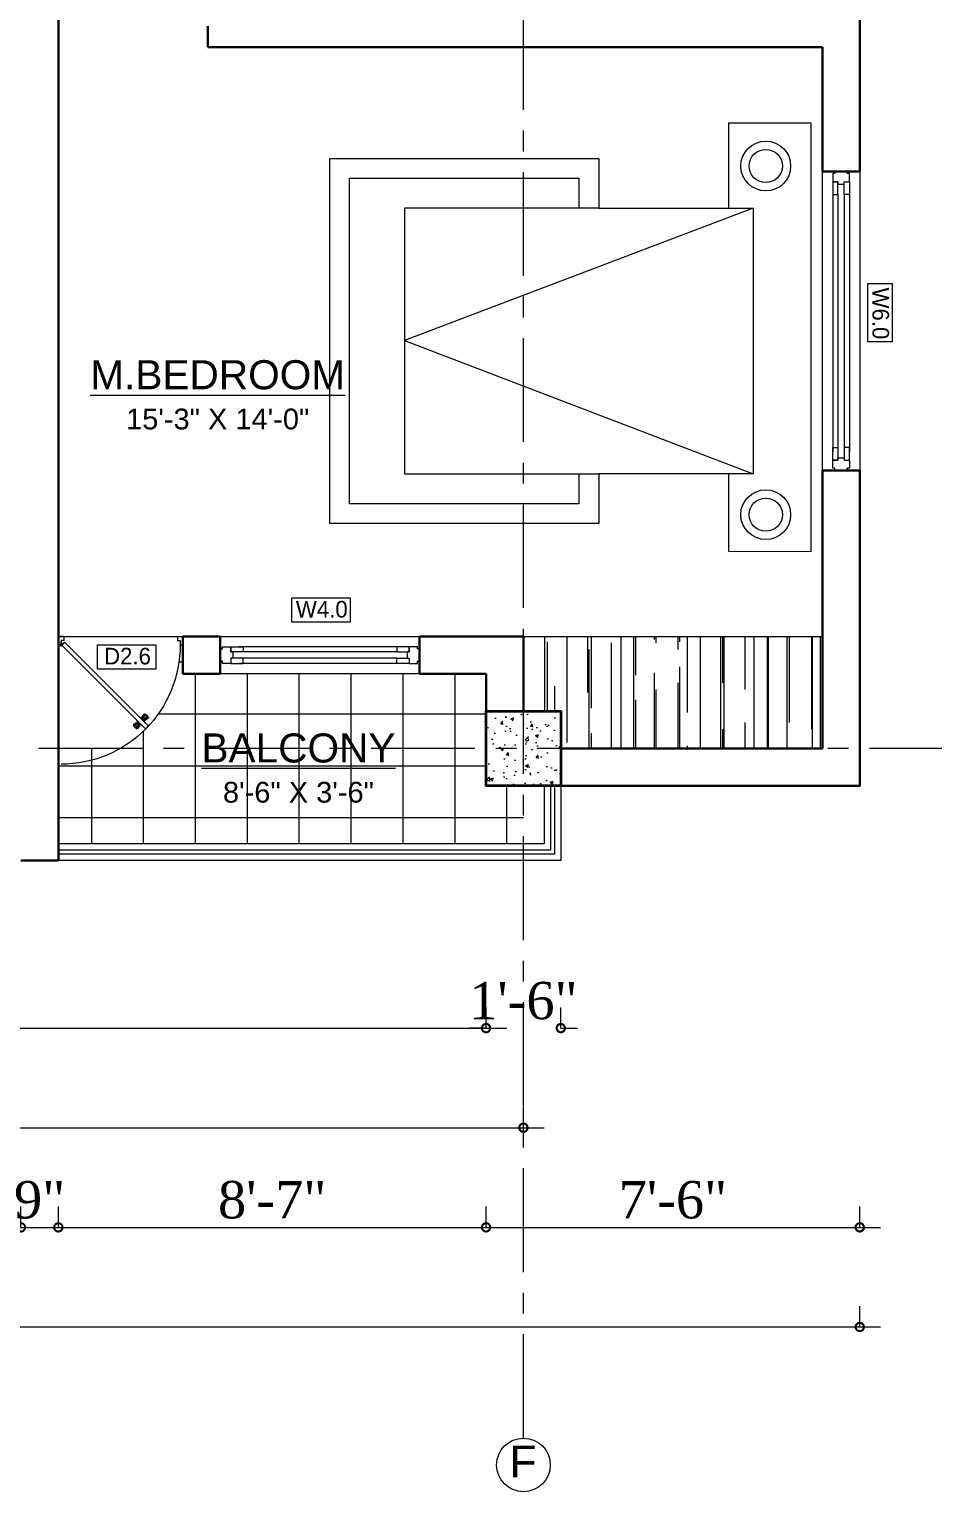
# Model space of a CAD drawing. Header units: inches. Extents: x 5223 to 201172, y -52570 to -12314.
# Drawn here: x 200366.3 to 200583.9, y -52300 to -51947.7 of the extents above; entities that cross this region are included whole.
import ezdxf

# ---------------------------------------------------------------- set-up
doc = ezdxf.new("R2010")
doc.units = ezdxf.units.IN
doc.header["$LTSCALE"] = 20
doc.header["$MEASUREMENT"] = 0
doc.header["$PDMODE"] = 98
doc.linetypes.add('CENTER', pattern=[2, 1.25, -0.25, 0.25, -0.25])
for name, color, linetype, lineweight in [('A FURNITURE', 43, 'Continuous', 5), ('A. WINDOW', 140, 'Continuous', 5), ('CL', 252, 'CENTER', 5), ('column', 1, 'Continuous', 35), ('Dim', 7, 'Continuous', 9), ('Dimention', 77, 'Continuous', 9), ('door', 103, 'Continuous', 9), ('ELE 0.9', 252, 'Continuous', 9), ('hatch tile', 253, 'Continuous', 0), ('Hatrch', 8, 'Continuous', 0), ('leader lines', 191, 'Continuous', 9), ('PUERTAS', 7, 'Continuous', 13), ('railings', 153, 'Continuous', 9), ('T-TEXT', 7, 'Continuous', 13), ('text', 247, 'Continuous', 13), ('Wall', 7, 'Continuous', 30), ('window', 150, 'Continuous', 13)]:
    doc.layers.add(name, color=color, linetype=linetype, lineweight=lineweight)
doc.styles.add('ARIAL', font='romans.shx')
doc.styles.get("Standard").update_dxf_attribs({"font": 'ARIALN.TTF'})
doc.styles.add('Times', font='times.ttf')
doc.dimstyles.new('D100', dxfattribs={"dimtxt": 8, "dimasz": 9, "dimexe": 5, "dimexo": 5, "dimgap": 2, "dimtad": 1, "dimdec": 0, "dimzin": 3, "dimdsep": 46, "dimlunit": 4, "dimtxsty": 'Times', "dimblk": 'DOTSMALL', "dimcen": 0.09, "dimdle": 5, "dimaunit": 1, "dimadec": 3, "dimazin": 0, "dimtfac": 1, "dimtdec": 0, "dimtix": 1, "dimtofl": 0, "dimtmove": 1, "dimatfit": 0, "dimfxl": 1, "dimtolj": 1, "dimtzin": 0, "dimarcsym": 0})

# ---------------------------------------------------------------- blocks, each defined once
blk = doc.blocks.new('COL')
at = {"layer": 'ELE 0.9'}
h = blk.add_hatch(dxfattribs=at)
h.set_pattern_fill('AR-CONC', color=256, style=0)
h.set_pattern_definition([(50, (0, 0), (7.17260183, -0.62752135), [0.75, -8.25]), (355, (0, 0), (-1.38751334, 7.52192134), [0.6, -6.6]), (100.4514, (0.598, -0.052), (5.78509382, 6.89439542), [0.6374019, -7.01142112]), (46.1842, (0, 2), (10.6724105, -1.65519014), [1.125, -12.375]), (96.6356, (0.889, 1.862), (9.34662706, 9.7411787), [0.9561029, -10.51713]), (351.1842, (0, 2), (9.34661945, 9.741186), [0.9, -9.9]), (21, (1, 1.5), (5.96907052, -4.0261889), [0.75, -8.25]), (326, (1, 1.5), (2.43315332, 7.25150045), [0.6, -6.6]), (71.4514, (1.4974, 1.1645), (8.4022263, 3.22530497), [0.6374019, -7.01142112]), (37.5, (0, 0), (0.121598553, 3.32893854), [0, -6.52, 0, -6.7, 0, -6.625]), (7.5, (0, 0), (2.630695374, 3.94411712), [0, -3.82, 0, -6.37, 0, -2.525]), (327.5, (-2.23, 0), (5.33822436, -0.225548717), [0, -2.5, 0, -7.8, 0, -10.35]), (317.5, (-3.23, 0), (5.8318617, 1.00104982), [0, -3.25, 0, -5.18, 0, -7.35])])
h.paths.add_polyline_path([(151149.68, -27522.26), (151149.68, -27540.26), (151167.68, -27540.26), (151167.68, -27522.26)])
at = {"layer": 'column'}
blk.add_lwpolyline([(151149.68, -27522.26), (151167.68, -27522.26), (151167.68, -27540.26)], dxfattribs=at)
blk.add_lwpolyline([(151149.68, -27522.26), (151167.68, -27522.26), (151167.68, -27540.26), (151149.68, -27540.26)], close=True, dxfattribs=at)
blk = doc.blocks.new('g.doi1600x2100')
for points in [[(821.9, -498.2), (1288.3, -498.2), (1290.1, 0), (-1290.1, 0), (-1290.1, -498.2), (-778.1, -498.2)], [(-778.1, -1278.2), (-778.1, -348.2), (17.9, -2448.2), (821.9, -348.2), (821.9, -1278.2)], [(-778.1, -348.2), (821.9, -348.2)], [(-778.1, -2448.2), (821.9, -2448.2)]]:
    blk.add_lwpolyline(points)
for points in [[(821.9, -1948.2), (821.9, -1278.2), (1121.9, -1278.2), (1121.9, -2898.2), (-1078.1, -2898.2), (-1078.1, -1278.2), (-778.1, -1278.2), (-778.1, -2448.2), (-453.1, -2448.2), (821.9, -2448.2)], [(821.9, -1948.2), (821.9, -1398.2), (1001.9, -1398.2), (1001.9, -2778.2), (-958.1, -2778.2), (-958.1, -1398.2), (-778.1, -1398.2), (-778.1, -2448.2), (821.9, -2448.2)]]:
    blk.add_lwpolyline(points, close=True)
for centre, radius in [((-1032.1, -273.2), 150), ((-1032.1, -273.2), 100), ((1067.9, -273.2), 150), ((1067.9, -273.2), 100)]:
    blk.add_circle(centre, radius)
blk = doc.blocks.new('2ft6in')
at = {"layer": 'PUERTAS', "color": 8}
for p, q in [((18.81, 20.78), (18.04, 21.4)), ((18.86, 20.83), (18.08, 21.46)), ((18.95, 20.92), (18.2, 21.58)), ((18.44, 21.9), (18.31, 21.77)), ((19.07, 21.03), (18.34, 21.72)), ((18.44, 21.9), (18.56, 22.02)), ((18.58, 22.01), (18.56, 22.02)), ((19.3, 21.26), (18.61, 22)), ((19.42, 21.38), (18.75, 22.14)), ((19.51, 21.48), (18.88, 22.26)), ((19.55, 21.53), (18.93, 22.3)), ((19.4, 21.08), (19.31, 21.17)), ((19.47, 21.15), (19.38, 21.24)), ((19.51, 21.19), (19.42, 21.28)), ((19.53, 21.21), (19.44, 21.3)), ((19.89, 21.24), (19.58, 21.08)), ((20.07, 21.42), (19.64, 21.15)), ((18.91, 20.27), (19.19, 20.69)), ((19.13, 20.8), (19.03, 20.9)), ((19.15, 20.82), (19.05, 20.92)), ((19.09, 20.44), (19.25, 20.76)), ((19.19, 20.87), (19.1, 20.96)), ((19.25, 20.93), (19.16, 21.02)), ((19.28, 20.63), (19.32, 20.83)), ((19.43, 20.78), (19.4, 20.9)), ((19.55, 20.91), (19.43, 20.94)), ((19.7, 21.06), (19.51, 21.01)), ((19.69, 19.49), (20.12, 19.76)), ((19.87, 19.67), (20.18, 19.83)), ((20.06, 19.85), (20.25, 19.9)), ((20.21, 20), (20.33, 19.97)), ((20.21, 19.38), (20.83, 18.61)), ((20.23, 19.7), (20.32, 19.61)), ((20.25, 19.72), (20.34, 19.63)), ((20.25, 19.43), (20.88, 18.65)), ((20.29, 19.76), (20.38, 19.67)), ((20.33, 20.13), (20.36, 20.01)), ((20.34, 19.53), (21, 18.77)), ((20.36, 19.83), (20.45, 19.74)), ((20.48, 20.28), (20.44, 20.08)), ((20.46, 19.64), (21.14, 18.91)), ((20.5, 19.98), (20.6, 19.89)), ((20.67, 20.47), (20.51, 20.15)), ((20.85, 20.64), (20.57, 20.22)), ((20.57, 20.04), (20.66, 19.95)), ((20.61, 20.09), (20.7, 19.99)), ((20.63, 20.11), (20.72, 20.01)), ((20.69, 19.87), (21.42, 19.19)), ((20.81, 19.99), (21.56, 19.33)), ((20.9, 20.08), (21.68, 19.45)), ((20.95, 20.13), (21.72, 19.51)), ((21.32, 19.01), (21.2, 18.89)), ((21.32, 19.01), (21.44, 19.14)), ((21.43, 19.15), (21.44, 19.14)), ((0, 0), (30, 0))]:
    blk.add_line(p, q, dxfattribs=at)
at = {"layer": 'PUERTAS', "color": 1}
for p, q in [((18.06, 21.44), (18.48, 21.86)), ((18.74, 20.79), (18.06, 21.34)), ((18.08, 21.51), (18.45, 21.88)), ((18.11, 21.49), (18.08, 21.51)), ((18.82, 22.25), (18.45, 21.88)), ((18.9, 22.28), (18.48, 21.86)), ((18.84, 22.23), (18.82, 22.25)), ((18.83, 20.8), (19.18, 21.15)), ((19.54, 21.59), (18.99, 22.27)), ((19.54, 21.5), (19.18, 21.15)), ((19.45, 21.31), (19.24, 21.1)), ((19.55, 21.22), (19.33, 21.01)), ((19.45, 21.41), (19.45, 21.41)), ((19.54, 21.22), (19.45, 21.31)), ((19.64, 21.23), (19.64, 21.23)), ((19.74, 21.24), (19.73, 21.23)), ((20.12, 21.49), (19.74, 21.24)), ((20.22, 21.48), (20.22, 21.49)), ((18.84, 20.21), (19.1, 20.6)), ((18.85, 20.11), (18.84, 20.12)), ((18.92, 20.89), (18.93, 20.88)), ((19.02, 20.88), (19.24, 21.1)), ((19.12, 20.8), (19.03, 20.89)), ((19.1, 20.7), (19.11, 20.69)), ((19.1, 20.6), (19.1, 20.6)), ((19.11, 20.79), (19.33, 21.01)), ((19.53, 19.43), (19.54, 19.42)), ((19.64, 19.42), (20.02, 19.67)), ((20.02, 19.67), (20.03, 19.68)), ((20.12, 19.68), (20.12, 19.68)), ((20.21, 19.69), (20.43, 19.9)), ((20.22, 19.41), (20.57, 19.76)), ((20.22, 19.69), (20.31, 19.6)), ((20.22, 19.32), (20.76, 18.64)), ((20.31, 19.6), (20.52, 19.81)), ((20.31, 19.5), (20.31, 19.5)), ((20.65, 20.12), (20.43, 19.9)), ((20.74, 20.03), (20.52, 19.81)), ((20.93, 20.11), (20.57, 19.76)), ((20.64, 20.11), (20.73, 20.02)), ((20.66, 20.31), (20.65, 20.31)), ((20.65, 20.21), (20.65, 20.22)), ((20.91, 20.7), (20.66, 20.31)), ((20.84, 20.02), (20.83, 20.03)), ((20.86, 18.63), (21.28, 19.05)), ((20.91, 20.8), (20.91, 20.79)), ((20.91, 18.68), (20.94, 18.66)), ((20.94, 18.66), (21.31, 19.03)), ((21.02, 20.12), (21.7, 19.57)), ((21.7, 19.47), (21.28, 19.05)), ((21.67, 19.4), (21.31, 19.03)), ((21.65, 19.42), (21.67, 19.4))]:
    blk.add_line(p, q, dxfattribs=at)
at = {"layer": 'PUERTAS', "color": 2}
for p, q in [((18.33, 21.76), (18.31, 21.77)), ((21.71, 21.6), (21.02, 22.28)), ((21.18, 18.9), (21.2, 18.89))]:
    blk.add_line(p, q, dxfattribs=at)
at = {"layer": 'PUERTAS', "color": 1}
for centre, start, end in [((18.94, 22.23), 38.9236, 135), ((19.4, 21.36), 315, 45), ((19.49, 21.55), 315, 38.9236), ((19.6, 21.18), 50.2572, 135), ((19.68, 21.28), 230.2572, 315), ((20.17, 21.44), 45, 135), ((18.78, 20.84), 231.0764, 315), ((18.89, 20.16), 135, 225), ((18.97, 20.93), 225, 315), ((19.16, 20.74), 135, 219.7428), ((19.06, 20.65), 315, 39.7428), ((19.59, 19.47), 225, 315), ((20.07, 19.63), 50.2572, 135), ((20.16, 19.73), 230.2572, 315), ((20.27, 19.36), 135, 218.9236), ((20.35, 19.55), 135, 225), ((20.7, 20.26), 135, 219.7428), ((20.6, 20.17), 315, 39.7428), ((20.78, 19.98), 45, 135), ((20.82, 18.68), 218.9236, 315), ((20.87, 20.75), 315, 45), ((20.98, 20.07), 51.0764, 135), ((21.65, 19.52), 315, 51.0764)]:
    blk.add_arc(centre, 0.0667, start, end, dxfattribs=at)
at = {"layer": 'window'}
for p, q in [((0.84, 2.1), (21.02, 22.28)), ((21.71, 21.6), (1.47, 1.37)), ((0, 2), (0, 0)), ((0.6, 2), (0, 2)), ((1.33, 0), (0, 0)), ((0.6, 1.26), (0.6, 2.04)), ((0.67, 1.26), (0.6, 1.26)), ((0.67, 1.26), (0.67, 2.01)), ((0.67, 1), (0.67, 1.26)), ((1.33, 1), (0.67, 1)), ((1.31, 1.53), (0.79, 2.06)), ((1.36, 1.58), (0.81, 2.12)), ((1.36, 1.58), (1.31, 1.53)), ((1.47, 1.37), (1.31, 1.53)), ((1.33, 0), (1.33, 1)), ((28.67, 0), (28.67, 1)), ((28.67, 1), (29.33, 1)), ((28.67, 0), (30, 0)), ((29.33, 1), (29.33, 2)), ((29.33, 2), (30, 2)), ((30, 0), (30, 2))]:
    blk.add_line(p, q, dxfattribs=at)
for radius in [0.129, 0.0627]:
    blk.add_circle((0.68, 2.14), radius, dxfattribs=at)
blk.add_arc((0.68, 2.14), 28.65, 359.7285, 90.0333, dxfattribs=at)
blk = doc.blocks.new('*U25')
at = {"color": 3, "xscale": -1}
blk.add_blockref('2ft6in', (42, 0), dxfattribs=at)
blk = doc.blocks.new('Frame_w_casement2_p')
for points in [[(-2.5, 0.75), (-2.5, 2), (-5.5, 2), (-5.5, 0.75)], [(-2.5, -0.75), (-2.5, -2), (-5.5, -2), (-5.5, -0.75)]]:
    blk.add_lwpolyline(points, close=True)
blk.add_lwpolyline([(0, 1.5), (0, -1.5), (-0.5, -1.5), (-0.5, -2), (-2.5, -2), (-2.5, -2), (-2.5, -2), (-2.5, -0.75), (-3, -0.75), (-3, 0.75), (-2.5, 0.75), (-2.5, 2), (-2.5, 2), (-0.5, 2), (-0.5, 1.5), (0, 1.5), (-0.5, 1.5)])
blk = doc.blocks.new('_DotSmall')
at = {"layer": 'Dimention', "color": 0, "const_width": 0.5}
blk.add_lwpolyline([(-0.0625, 0, 1), (0.0625, 0, 1)], format="xyb", close=True, dxfattribs=at)
blk = doc.blocks.new('*D238')
at = {"layer": 'Defpoints', "color": 0, "transparency": 16777216}
for p in [(200218.31, -52188.33), (200476.31, -52188.33), (200476.31, -52188.33)]:
    blk.add_point(p, dxfattribs=at)
at = {"layer": 'Dim', "color": 0, "lineweight": 5, "transparency": 16777216}
for p, q in [((200218.31, -52188.33), (200218.31, -52183.33)), ((200476.31, -52188.33), (200476.31, -52183.33)), ((200213.31, -52188.33), (200481.31, -52188.33))]:
    blk.add_line(p, q, dxfattribs=at)
at = {"layer": 'Dim', "color": 0, "lineweight": 5, "transparency": 16777216, "xscale": 4, "yscale": 4, "zscale": 4, "rotation": 180}
blk.add_blockref('_DotSmall', (200218.31, -52188.33), dxfattribs=at)
at = {"layer": 'Dim', "color": 0, "lineweight": 5, "transparency": 16777216, "xscale": 4, "yscale": 4, "zscale": 4}
blk.add_blockref('_DotSmall', (200476.31, -52188.33), dxfattribs=at)
at = {"layer": 'Dim', "color": 0, "transparency": 16777216, "insert": (200347.31, -52181.75), "char_height": 9, "attachment_point": 5, "style": 'Times'}
blk.add_mtext('\\A1;21\'-6"', dxfattribs=at)
blk = doc.blocks.new('*D239')
at = {"layer": 'Defpoints', "color": 0, "transparency": 16777216}
for p in [(200476.31, -52188.33), (200494.31, -52188.33), (200494.31, -52188.33)]:
    blk.add_point(p, dxfattribs=at)
at = {"layer": 'Dim', "color": 0, "lineweight": 5, "transparency": 16777216}
for p, q in [((200476.31, -52188.33), (200476.31, -52183.33)), ((200494.31, -52188.33), (200494.31, -52183.33)), ((200476.31, -52188.33), (200472.31, -52188.33)), ((200494.31, -52188.33), (200498.31, -52188.33))]:
    blk.add_line(p, q, dxfattribs=at)
at = {"layer": 'Dim', "color": 0, "lineweight": 5, "transparency": 16777216, "xscale": 4, "yscale": 4, "zscale": 4}
blk.add_blockref('_DotSmall', (200476.31, -52188.33), dxfattribs=at)
at = {"layer": 'Dim', "color": 0, "lineweight": 5, "transparency": 16777216, "xscale": 4, "yscale": 4, "zscale": 4, "rotation": 180}
blk.add_blockref('_DotSmall', (200494.31, -52188.33), dxfattribs=at)
at = {"layer": 'Dim', "color": 0, "transparency": 16777216, "insert": (200485.31, -52181.75), "char_height": 9, "attachment_point": 5, "style": 'Times'}
blk.add_mtext('\\A1;1\'-6"', dxfattribs=at)
blk = doc.blocks.new('*D153')
at = {"layer": 'Defpoints', "color": 0, "transparency": 16777216}
for p in [(200209.29, -52212.33), (200485.31, -52212.33), (200485.31, -52212.33)]:
    blk.add_point(p, dxfattribs=at)
at = {"layer": 'Dim', "color": 0, "lineweight": 5, "transparency": 16777216}
for p, q in [((200209.29, -52212.33), (200209.29, -52207.33)), ((200485.31, -52212.33), (200485.31, -52207.33)), ((200204.29, -52212.33), (200490.31, -52212.33))]:
    blk.add_line(p, q, dxfattribs=at)
at = {"layer": 'Dim', "color": 0, "lineweight": 5, "transparency": 16777216, "xscale": 4, "yscale": 4, "zscale": 4, "rotation": 180}
blk.add_blockref('_DotSmall', (200209.29, -52212.33), dxfattribs=at)
at = {"layer": 'Dim', "color": 0, "lineweight": 5, "transparency": 16777216, "xscale": 4, "yscale": 4, "zscale": 4}
blk.add_blockref('_DotSmall', (200485.31, -52212.33), dxfattribs=at)
at = {"layer": 'Dim', "color": 0, "transparency": 16777216, "insert": (200347.3, -52205.75), "char_height": 9, "attachment_point": 5, "style": 'Times'}
blk.add_mtext('\\A1;23\'-0"', dxfattribs=at)
blk = doc.blocks.new('*D161')
at = {"layer": 'Defpoints', "color": 0, "transparency": 16777216}
for p in [(200218.31, -52236.33), (200364.31, -52236.33), (200364.31, -52236.33)]:
    blk.add_point(p, dxfattribs=at)
at = {"layer": 'Dim', "color": 0, "lineweight": 5, "transparency": 16777216}
for p, q in [((200218.31, -52236.33), (200218.31, -52231.33)), ((200364.31, -52236.33), (200364.31, -52231.33)), ((200213.31, -52236.33), (200369.31, -52236.33))]:
    blk.add_line(p, q, dxfattribs=at)
at = {"layer": 'Dim', "color": 0, "lineweight": 5, "transparency": 16777216, "xscale": 4, "yscale": 4, "zscale": 4, "rotation": 180}
blk.add_blockref('_DotSmall', (200218.31, -52236.33), dxfattribs=at)
at = {"layer": 'Dim', "color": 0, "lineweight": 5, "transparency": 16777216, "xscale": 4, "yscale": 4, "zscale": 4}
blk.add_blockref('_DotSmall', (200364.31, -52236.33), dxfattribs=at)
at = {"layer": 'Dim', "color": 0, "transparency": 16777216, "insert": (200291.31, -52229.83), "char_height": 9, "attachment_point": 5, "style": 'Times'}
blk.add_mtext('\\A1;12\'-2"', dxfattribs=at)
blk = doc.blocks.new('*D162')
at = {"layer": 'Defpoints', "color": 0, "transparency": 16777216}
for p in [(200364.31, -52236.33), (200373.31, -52236.33), (200373.31, -52236.33)]:
    blk.add_point(p, dxfattribs=at)
at = {"layer": 'Dim', "color": 0, "lineweight": 5, "transparency": 16777216}
for p, q in [((200364.31, -52236.33), (200364.31, -52231.33)), ((200373.31, -52236.33), (200373.31, -52231.33)), ((200364.31, -52236.33), (200360.31, -52236.33)), ((200373.31, -52236.33), (200377.31, -52236.33))]:
    blk.add_line(p, q, dxfattribs=at)
at = {"layer": 'Dim', "color": 0, "lineweight": 5, "transparency": 16777216, "xscale": 4, "yscale": 4, "zscale": 4}
blk.add_blockref('_DotSmall', (200364.31, -52236.33), dxfattribs=at)
at = {"layer": 'Dim', "color": 0, "lineweight": 5, "transparency": 16777216, "xscale": 4, "yscale": 4, "zscale": 4, "rotation": 180}
blk.add_blockref('_DotSmall', (200373.31, -52236.33), dxfattribs=at)
at = {"layer": 'Dim', "color": 0, "transparency": 16777216, "insert": (200368.81, -52229.74), "char_height": 9, "attachment_point": 5, "style": 'Times'}
blk.add_mtext('\\A1;9"', dxfattribs=at)
blk = doc.blocks.new('*D163')
at = {"layer": 'Defpoints', "color": 0, "transparency": 16777216}
for p in [(200373.31, -52236.33), (200476.31, -52236.33), (200476.31, -52236.33)]:
    blk.add_point(p, dxfattribs=at)
at = {"layer": 'Dim', "color": 0, "lineweight": 5, "transparency": 16777216}
for p, q in [((200373.31, -52236.33), (200373.31, -52231.33)), ((200476.31, -52236.33), (200476.31, -52231.33)), ((200368.31, -52236.33), (200481.31, -52236.33))]:
    blk.add_line(p, q, dxfattribs=at)
at = {"layer": 'Dim', "color": 0, "lineweight": 5, "transparency": 16777216, "xscale": 4, "yscale": 4, "zscale": 4, "rotation": 180}
blk.add_blockref('_DotSmall', (200373.31, -52236.33), dxfattribs=at)
at = {"layer": 'Dim', "color": 0, "lineweight": 5, "transparency": 16777216, "xscale": 4, "yscale": 4, "zscale": 4}
blk.add_blockref('_DotSmall', (200476.31, -52236.33), dxfattribs=at)
at = {"layer": 'Dim', "color": 0, "transparency": 16777216, "insert": (200424.81, -52229.74), "char_height": 9, "attachment_point": 5, "style": 'Times'}
blk.add_mtext('\\A1;8\'-7"', dxfattribs=at)
blk = doc.blocks.new('*D164')
at = {"layer": 'Defpoints', "color": 0, "transparency": 16777216}
for p in [(200476.31, -52236.33), (200566.31, -52236.33), (200566.31, -52236.33)]:
    blk.add_point(p, dxfattribs=at)
at = {"layer": 'Dim', "color": 0, "lineweight": 5, "transparency": 16777216}
for p, q in [((200476.31, -52236.33), (200476.31, -52231.33)), ((200566.31, -52236.33), (200566.31, -52231.33)), ((200471.31, -52236.33), (200571.31, -52236.33))]:
    blk.add_line(p, q, dxfattribs=at)
at = {"layer": 'Dim', "color": 0, "lineweight": 5, "transparency": 16777216, "xscale": 4, "yscale": 4, "zscale": 4, "rotation": 180}
blk.add_blockref('_DotSmall', (200476.31, -52236.33), dxfattribs=at)
at = {"layer": 'Dim', "color": 0, "lineweight": 5, "transparency": 16777216, "xscale": 4, "yscale": 4, "zscale": 4}
blk.add_blockref('_DotSmall', (200566.31, -52236.33), dxfattribs=at)
at = {"layer": 'Dim', "color": 0, "transparency": 16777216, "insert": (200521.31, -52229.74), "char_height": 9, "attachment_point": 5, "style": 'Times'}
blk.add_mtext('\\A1;7\'-6"', dxfattribs=at)
blk = doc.blocks.new('*D165')
at = {"layer": 'Defpoints', "color": 0, "transparency": 16777216}
for p in [(199612.31, -52260.33), (200566.31, -52260.33), (200566.31, -52260.33)]:
    blk.add_point(p, dxfattribs=at)
at = {"layer": 'Dim', "color": 0, "lineweight": 5, "transparency": 16777216}
for p, q in [((199612.31, -52260.33), (199612.31, -52255.33)), ((200566.31, -52260.33), (200566.31, -52255.33)), ((199607.31, -52260.33), (200571.31, -52260.33))]:
    blk.add_line(p, q, dxfattribs=at)
at = {"layer": 'Dim', "color": 0, "lineweight": 5, "transparency": 16777216, "xscale": 4, "yscale": 4, "zscale": 4, "rotation": 180}
blk.add_blockref('_DotSmall', (199612.31, -52260.33), dxfattribs=at)
at = {"layer": 'Dim', "color": 0, "lineweight": 5, "transparency": 16777216, "xscale": 4, "yscale": 4, "zscale": 4}
blk.add_blockref('_DotSmall', (200566.31, -52260.33), dxfattribs=at)
at = {"layer": 'Dim', "color": 0, "transparency": 16777216, "insert": (200089.31, -52253.74), "char_height": 9, "attachment_point": 5, "style": 'Times'}
blk.add_mtext('\\A1;79\'-6"', dxfattribs=at)

msp = doc.modelspace()

# ---------------------------------------------------------------- hatches: boundary and pattern name
at = {"layer": 'hatch tile'}
h = msp.add_hatch(dxfattribs=at)
h.set_pattern_fill('NET', color=256, scale=100, style=0)
h.set_pattern_definition([(7e-07, (9868.833, -2325.126), (-1.5e-07, 12.5), []), (90.000001, (9868.833, -2325.126), (-12.5, -1.5e-07), [])])
h.paths.add_polyline_path([(200476.31, -52120.96), (200476.31, -52111.96), (200476.31, -52102.96), (200460.31, -52102.96), (200460.31, -52102.96), (200412.31, -52102.96), (200412.31, -52102.96), (200403.31, -52102.96), (200403.31, -52095.96), (200402.64, -52095.96, -0.270202), (200388.23, -52120.96)])
h.paths.add_polyline_path([(200476.31, -52129.96), (200476.31, -52120.96), (200373.31, -52120.96), (200373.31, -52143.94), (200485.31, -52143.94), (200485.31, -52129.96)])
h.paths.add_polyline_path([(200406.4, -52115.5), (200455.85, -52115.5), (200455.85, -52135.9), (200406.4, -52135.9)], flags=9)
at = {"layer": 'Hatrch'}
h = msp.add_hatch(dxfattribs=at)
h.set_pattern_fill('AR-RROOF', color=256, scale=8, angle=90, style=0)
h.set_pattern_definition([(90.0000007, (9868.833, -2325.1255), (-8.0000002, 17.5999999), [120, -16, 40, -8]), (90.000001, (9864.833, -2314.486), (-10.6399999, -8.00000013), [24, -2.64, 48, -6]), (90.0000007, (9862.033, -2321.1255), (-5.36000051, 41.59999993), [64, -11.2, 32, -8])])
h.paths.add_polyline_path([(200485.31, -52093.96), (200485.31, -52111.96), (200494.31, -52111.96), (200494.31, -52120.96), (200557.31, -52120.96), (200557.31, -52093.96)])

# ---------------------------------------------------------------- linework, layer by layer
at = {"layer": 'A FURNITURE'}
msp.add_line((200485.31, -52093.96), (200557.31, -52093.96), dxfattribs=at)
at = {"layer": 'A. WINDOW'}
for p, q in [((200559.81, -51987.46), (200559.81, -52049.48)), ((200561.06, -51987.46), (200561.06, -52049.48)), ((200562.56, -51987.46), (200562.56, -52049.48)), ((200563.81, -51987.46), (200563.81, -52049.48)), ((200454.81, -52096.46), (200416.79, -52096.46)), ((200454.81, -52097.71), (200416.79, -52097.71)), ((200454.81, -52099.21), (200416.79, -52099.21)), ((200454.81, -52100.46), (200416.79, -52100.46))]:
    msp.add_line(p, q, dxfattribs=at)
for points in [[(200557.31, -52053.96), (200557.31, -51981.96), (200566.31, -51981.96), (200566.31, -52053.96)], [(200412.31, -52093.96), (200460.31, -52093.96), (200460.31, -52102.96), (200412.31, -52102.96)]]:
    msp.add_lwpolyline(points, close=True, dxfattribs=at)
at = {"layer": 'CL'}
for p, q in [((200485.31, -52287.1), (200485.31, -51212.26)), ((200713.63, -52120.96), (199441.36, -52120.96))]:
    msp.add_line(p, q, dxfattribs=at)
at = {"layer": 'leader lines'}
msp.add_circle((200485.31, -52293.57), 6.46, dxfattribs=at)
at = {"layer": 'railings'}
for points in [[(200494.31, -52129.96), (200494.31, -52147.94), (200373.31, -52147.94)], [(200492.81, -52129.96), (200492.81, -52146.44), (200373.31, -52146.44)], [(200491.81, -52129.96), (200491.81, -52145.44), (200373.31, -52145.44)], [(200490.31, -52129.96), (200490.31, -52143.94), (200373.31, -52143.94)], [(200494.31, -52129.96), (200494.31, -52147.94)]]:
    msp.add_lwpolyline(points, dxfattribs=at)
at = {"layer": 'T-TEXT', "lineweight": 9}
for points in [[(200568.21, -52022.99), (200568.21, -52008.94), (200574.11, -52008.94), (200574.11, -52022.99)], [(200443.6, -52090.55), (200429.55, -52090.55), (200429.55, -52084.66), (200443.6, -52084.66)], [(200396.82, -52101.85), (200382.76, -52101.85), (200382.76, -52095.95), (200396.82, -52095.95)]]:
    msp.add_lwpolyline(points, close=True, dxfattribs=at)
at = {"layer": 'Wall'}
for p, q in [((200373.31, -52147.94), (200373.31, -51803.96)), ((200409.31, -51951.96), (200409.31, -51946.96)), ((200476.31, -51951.96), (200409.31, -51951.96)), ((200557.31, -51951.96), (200476.31, -51951.96)), ((200557.31, -51981.96), (200557.31, -51951.96)), ((200557.31, -51954.96), (200557.31, -51951.96)), ((200557.31, -51981.96), (200566.31, -51981.96)), ((200557.31, -52081.96), (200557.31, -52053.96)), ((200557.31, -52053.96), (200566.31, -52053.96)), ((200557.31, -52081.96), (200557.31, -52120.96)), ((200403.31, -52093.96), (200412.31, -52093.96)), ((200403.31, -52102.96), (200403.31, -52093.96)), ((200412.31, -52102.96), (200412.31, -52093.96)), ((200460.31, -52093.96), (200485.31, -52093.96)), ((200460.31, -52102.96), (200460.31, -52093.96)), ((200485.31, -52111.96), (200485.31, -52093.96)), ((200403.31, -52102.96), (200412.31, -52102.96)), ((200460.31, -52102.96), (200476.31, -52102.96)), ((200476.31, -52111.96), (200476.31, -52102.96)), ((200494.31, -52120.96), (200557.31, -52120.96)), ((200485.31, -52129.96), (200494.31, -52129.96)), ((200364.31, -52147.94), (200373.31, -52147.94))]:
    msp.add_line(p, q, dxfattribs=at)
for points in [[(200566.31, -51981.96), (200566.31, -51931.96)], [(200566.31, -52081.96), (200566.31, -52053.96)], [(200566.31, -52081.96), (200566.31, -52129.96), (200494.31, -52129.96)], [(200364.31, -52147.94), (200373.31, -52147.94)]]:
    msp.add_lwpolyline(points, dxfattribs=at)
at = {"layer": 'window'}
for p in [(200566.31, -52081.96), (200494.31, -52129.96)]:
    msp.add_line(p, (200566.31, -52129.96), dxfattribs=at)

# ---------------------------------------------------------------- block references
at = {"layer": 'A FURNITURE', "xscale": 0.03999999999359716, "yscale": 0.03999999999359716, "zscale": 0.03999999999359716, "rotation": 270.0000007034878}
msp.add_blockref('g.doi1600x2100', (200554.59, -52021.91), dxfattribs=at)
at = {"layer": 'A. WINDOW', "xscale": -1}
for p, rotation in [((200561.81, -51981.96), 270.0000043755899), ((200460.31, -52098.46), 180.00000437559)]:
    msp.add_blockref('Frame_w_casement2_p', p, dxfattribs=dict(at, rotation=rotation))
at = {"layer": 'A. WINDOW'}
for p, rotation in [((200561.81, -52053.96), 269.9999956244101), ((200412.31, -52098.46), 179.9999956244101)]:
    msp.add_blockref('Frame_w_casement2_p', p, dxfattribs=dict(at, rotation=rotation))
at = {"layer": 'door', "rotation": 180.0000007036963}
msp.add_blockref('*U25', (200415.31, -52093.96), dxfattribs=at)
at = {"layer": 'ELE 0.9', "rotation": 1.659189019570969e-07}
msp.add_blockref('COL', (49326.63, -24589.7), dxfattribs=at)

# ---------------------------------------------------------------- texts
at = {"layer": 'T-TEXT', "ltscale": 0.5, "char_height": 7, "attachment_point": 5, "rotation": 0}
for s, insert in [('{\\fArial|b0|i0|c0|p34;\\L\\C7;M.BEDROOM\\H0.7143x;\\P\\l15\'-3" X 14\'-0"}', (200411.68, -52035.78)), ('{\\fArial|b0|i0|c0|p34;\\L\\C7;BALCONY\\H0.7143x;\\P\\l8\'-6" X 3\'-6"}', (200431.13, -52125.7))]:
    msp.add_mtext(s, dxfattribs=dict(at, insert=insert))
at = {"layer": 'text', "insert": (200573.36, -52016.14), "char_height": 4, "attachment_point": 2, "rotation": 270, "style": 'ARIAL'}
msp.add_mtext('{\\fCentury Gothic|b0|i0|c0|p34;W6.0}', dxfattribs=at)
at = {"layer": 'text', "char_height": 4, "attachment_point": 2, "style": 'ARIAL'}
for s, insert in [('{\\fCentury Gothic|b0|i0|c0|p34;W4.0}', (200436.75, -52085.41)), ('{\\fCentury Gothic|b0|i0|c0|p34;D2.6}', (200389.96, -52096.7))]:
    msp.add_mtext(s, dxfattribs=dict(at, insert=insert))
at = {"layer": 'text', "insert": (200485.2, -52292.75), "char_height": 7.68, "attachment_point": 5, "rotation": 360}
msp.add_mtext('{\\fArial Baltic|b0|i0|c0|p34;F}', dxfattribs=at)

# ---------------------------------------------------------------- dimensions: what is measured, and where the dimension line sits
at = {"layer": 'Dim'}
for base, p1, p2, picture, middle in [((200476.31, -52188.33), (200218.31, -52188.33), (200476.31, -52188.33), '*D238', (200347.31, -52181.75)), ((200494.31, -52188.33), (200476.31, -52188.33), (200494.31, -52188.33), '*D239', (200485.31, -52181.75)), ((200485.31, -52212.33), (200209.29, -52212.33), (200485.31, -52212.33), '*D153', (200347.3, -52205.75)), ((200364.31, -52236.33), (200218.31, -52236.33), (200364.31, -52236.33), '*D161', (200291.31, -52229.83)), ((200373.31, -52236.33), (200364.31, -52236.33), (200373.31, -52236.33), '*D162', (200368.81, -52229.74)), ((200476.31, -52236.33), (200373.31, -52236.33), (200476.31, -52236.33), '*D163', (200424.81, -52229.74)), ((200566.31, -52236.33), (200476.31, -52236.33), (200566.31, -52236.33), '*D164', (200521.31, -52229.74)), ((200566.31, -52260.33), (199612.31, -52260.33), (200566.31, -52260.33), '*D165', (200089.31, -52253.74))]:
    dim = msp.add_linear_dim(base=base, p1=p1, p2=p2, dimstyle='D100', override={"dimtxt": 9, "dimasz": 4, "dimfxl": 3, "dimfxlon": 1, "dimlwd": 5, "dimlwe": 5}, dxfattribs=at)
    dim.commit()
    dim.dimension.update_dxf_attribs({"geometry": picture, "text_midpoint": middle})

doc.saveas('drawing.dxf')
